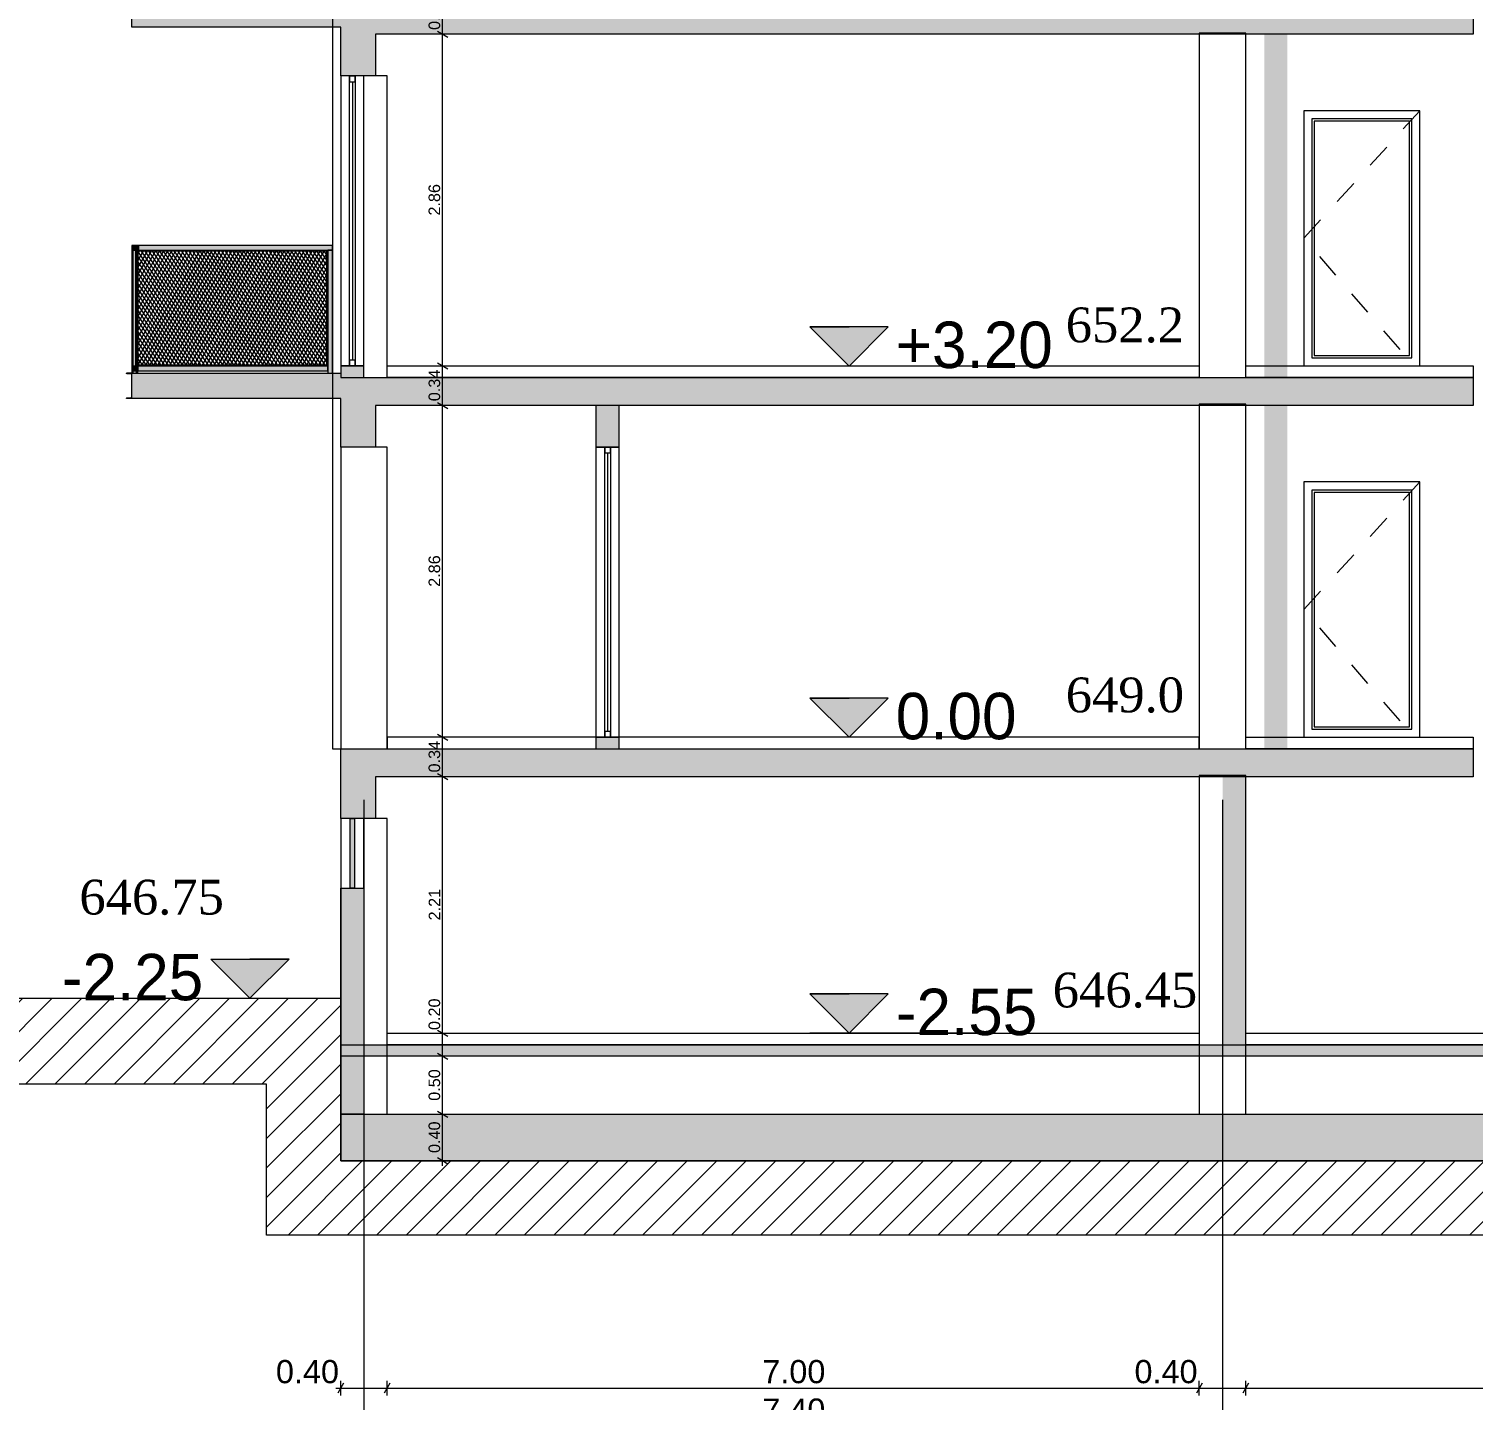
# Model space of a CAD drawing. Header units: millimetres. Extents: x 475206255 to 476720147, y 4620882299 to 4621447368.
# Drawn here: x 475502692 to 475515140, y 4621079088 to 4621090907 of the extents above; entities that cross this region are included whole.
import ezdxf

# ---------------------------------------------------------------- set-up
doc = ezdxf.new("R2010")
doc.units = ezdxf.units.MM
doc.header["$MEASUREMENT"] = 0
doc.linetypes.add('Dashed', pattern=[423.333333, 211.666667, -211.666667])
for name, color, linetype, lineweight in [('0_0 Architecture_Pen_No__7', 7, 'Continuous', 0), ('0_0 Architecture_Pen_No__8', 8, 'Continuous', 0), ('0_Pen_No__1_Pen_No__250', 7, 'Continuous', 0), ('0_Pen_No__250_Pen_No__142', 142, 'Continuous', 0), ('2D Drafting - General_Pen_No__250_Pen_No__7', 7, 'Continuous', 0), ('2D Drafting - General_Pen_No__250_Pen_No__7_Pen_No__154', 154, 'Continuous', 0), ('2D Drafting - General_Pen_No__250_Pen_No__7_Pen_No__250', 7, 'Continuous', 0), ('2D Drafting - General_Pen_No__250_Pen_No__7_Pen_No__7', 7, 'Continuous', 0), ('2D Drafting - General_Pen_No__7_Pen_No__253', 252, 'Continuous', 0), ('Dimensioning - General_Pen_No__142', 142, 'Continuous', 0), ('gegmebi_Pen_No__7_Pen_No__250', 7, 'Continuous', 0), ('gegmebi_Pen_No__7_Pen_No__7', 7, 'Continuous', 0), ('kar-panjara_Pen_No__7_Pen_No__250', 7, 'Continuous', 0), ('New_2D Drafting - General_Pen_No__30_Pen_No__9_Pen_No__9_Pen_No__25', 255, 'Continuous', 0), ('New_2D Drafting - General_Pen_No__30_Pen_No__9_Pen_No__9_Pen_No__255', 255, 'Continuous', 0), ('New_2D Drafting - General_Pen_No__30_Pen_No__9_Pen_No__9_Pen_No__4', 7, 'Continuous', 0), ('New_2D Drafting - General_Pen_No__30_Pen_No__9_Pen_No__9_Pen_No__7', 7, 'Continuous', 0), ('New_2D Drafting - General_Pen_No__4', 7, 'Continuous', 0), ('New_2D Drafting - General_Pen_No__7', 7, 'Continuous', 0), ('New_2D Drafting - General_Pen_No__7_Pen_No__250', 7, 'Continuous', 0), ('New_2D Drafting - General_Pen_No__7_Pen_No__7', 7, 'Continuous', 0), ('New_New_piketebi_Pen_No__7_Pen_No__1', 1, 'Continuous', 0), ('New_reg_nak_Pen_No__7', 7, 'Continuous', 0), ('New_Structural - Bearing_Pen_No__250', 7, 'Continuous', 0), ('Structural - Bearing_Pen_No__250', 7, 'Continuous', 0), ('Structural - Bearing_Pen_No__7', 7, 'Continuous', 0), ('zoma_Pen_No__142', 142, 'Continuous', 0), ('zoma_Pen_No__1_Pen_No__142', 142, 'Continuous', 0), ('zoma_Pen_No__5_Pen_No__5_Pen_No__142', 142, 'Continuous', 0)]:
    doc.layers.add(name, color=color, linetype=linetype, lineweight=lineweight)
doc.layers.add('Dimensioning - General', color=7, linetype='Continuous')
doc.layers.add('zoma', color=7, linetype='Continuous')
doc.styles.add('GENERATED_STYLE_2', font='arial.ttf')
doc.styles.add('GENERATED_STYLE_4', font='ACADMTAV.TTF')
doc.styles.add('GENERATED_STYLE_9', font='times.ttf')
doc.dimstyles.new('GENERATED_STYLE__1', dxfattribs={"dimtxt": 100, "dimasz": 68.640772, "dimexe": 0.18, "dimexo": 0.0625, "dimgap": 0, "dimtad": 1, "dimlfac": 0.001, "dimzin": 0, "dimdsep": 46, "dimtxsty": 'GENERATED_STYLE_2', "dimblk": 'ARROWHEAD_2', "dimblk1": 'ARROWHEAD_2', "dimblk2": 'ARROWHEAD_2', "dimcen": 0.09, "dimse1": 1, "dimse2": 1, "dimclrd": 142, "dimclre": 142, "dimclrt": 142, "dimadec": 0, "dimazin": 0, "dimtfac": 1, "dimtdec": 4, "dimtmove": 0, "dimatfit": 3, "dimfxl": 1, "dimtolj": 1, "dimtzin": 0, "dimarcsym": 0})
doc.dimstyles.new('GENERATED_STYLE__3', dxfattribs={"dimtxt": 200, "dimasz": 64.421331, "dimexe": 0.18, "dimexo": 3, "dimgap": 0, "dimtad": 1, "dimtih": 1, "dimtoh": 1, "dimlfac": 0.001, "dimzin": 0, "dimdsep": 46, "dimtxsty": 'GENERATED_STYLE_2', "dimblk": 'ARROWHEAD_2', "dimblk1": 'ARROWHEAD_2', "dimblk2": 'ARROWHEAD_2', "dimcen": 0.09, "dimclrd": 142, "dimclre": 142, "dimclrt": 142, "dimadec": 0, "dimazin": 0, "dimtfac": 1, "dimtdec": 4, "dimtmove": 0, "dimatfit": 3, "dimfxl": 1, "dimtolj": 1, "dimtzin": 0, "dimarcsym": 0})

# ---------------------------------------------------------------- blocks, each defined once
blk = doc.blocks.new('*D36', base_point=(475826096, 4621095193))
at = {"layer": 'zoma_Pen_No__142', "color": 142, "linetype": 'Continuous', "lineweight": 0, "transparency": 16777216}
for p, q in [((475505404, 4621078523), (475505355, 4621078438)), ((475505380, 4621078417), (475505380, 4621078544)), ((475520555, 4621078438), (475520604, 4621078523)), ((475520580, 4621078417), (475520580, 4621078544)), ((475505338, 4621078481), (475505380, 4621078481)), ((475505380, 4621078481), (475520580, 4621078481)), ((475520580, 4621078481), (475520621, 4621078481))]:
    blk.add_line(p, q, dxfattribs=at)
at = {"layer": 'zoma_Pen_No__142', "color": 142, "lineweight": 0, "transparency": 16777216, "insert": (475512637, 4621078521), "char_height": 200, "attachment_point": 7, "style": 'GENERATED_STYLE_2'}
blk.add_mtext('\\A1;{\\pql;\\fArial|b0|i0|c204|p0;\\W1.000000;15.20}', dxfattribs=at)
blk = doc.blocks.new('ARROWHEAD_2')
at = {"color": 0, "linetype": 'Continuous', "lineweight": 0}
for p, q in [((0, 0), (-1, 0)), ((-0.38, -0.66), (0.38, 0.66))]:
    blk.add_line(p, q, dxfattribs=at)
blk = doc.blocks.new('*D37', base_point=(475826096, 4621095193))
at = {"layer": 'zoma_Pen_No__142', "color": 142, "linetype": 'Continuous', "lineweight": 0, "transparency": 16777216}
for p, q in [((475505404, 4621079233), (475505355, 4621079148)), ((475505380, 4621079127), (475505380, 4621079254)), ((475505804, 4621079233), (475505755, 4621079148)), ((475505780, 4621079127), (475505780, 4621079254)), ((475505338, 4621079191), (475505380, 4621079191)), ((475505380, 4621079191), (475505780, 4621079191))]:
    blk.add_line(p, q, dxfattribs=at)
at = {"layer": 'zoma_Pen_No__142', "color": 142, "lineweight": 0, "transparency": 16777216, "insert": (475504821, 4621079231), "char_height": 200, "attachment_point": 7, "style": 'GENERATED_STYLE_2'}
blk.add_mtext('\\A1;{\\pql;\\fArial|b0|i0|c204|p0;\\W1.000000;0.40}', dxfattribs=at)
blk = doc.blocks.new('*D38', base_point=(475826096, 4621095193))
at = {"layer": 'zoma_Pen_No__142', "color": 142, "linetype": 'Continuous', "lineweight": 0, "transparency": 16777216}
for p, q in [((475505804, 4621079233), (475505755, 4621079148)), ((475505780, 4621079127), (475505780, 4621079254)), ((475512804, 4621079233), (475512755, 4621079148)), ((475512780, 4621079127), (475512780, 4621079254)), ((475505780, 4621079191), (475512780, 4621079191))]:
    blk.add_line(p, q, dxfattribs=at)
at = {"layer": 'zoma_Pen_No__142', "color": 142, "lineweight": 0, "transparency": 16777216, "char_height": 200, "attachment_point": 7, "style": 'GENERATED_STYLE_2'}
for s, insert in [('\\A1;{\\pql;\\fArial|b0|i0|c204|p0;\\W1.000000;7.00}', (475509013, 4621079231)), ('\\A1;{\\pql;\\fArial|b0|i0|c204|p0;\\W1.000000;0.40}', (475512221, 4621079231))]:
    blk.add_mtext(s, dxfattribs=dict(at, insert=insert))
blk = doc.blocks.new('*D39', base_point=(475826096, 4621095193))
at = {"layer": 'zoma_Pen_No__142', "color": 142, "linetype": 'Continuous', "lineweight": 0, "transparency": 16777216}
for p, q in [((475512804, 4621079233), (475512755, 4621079148)), ((475512780, 4621079127), (475512780, 4621079254)), ((475513204, 4621079233), (475513155, 4621079148)), ((475513180, 4621079127), (475513180, 4621079254)), ((475512780, 4621079191), (475513180, 4621079191))]:
    blk.add_line(p, q, dxfattribs=at)
blk = doc.blocks.new('*D40', base_point=(475826096, 4621095193))
at = {"layer": 'zoma_Pen_No__142', "color": 142, "linetype": 'Continuous', "lineweight": 0, "transparency": 16777216}
for p, q in [((475513204, 4621079233), (475513155, 4621079148)), ((475513180, 4621079127), (475513180, 4621079254)), ((475520204, 4621079233), (475520155, 4621079148)), ((475520180, 4621079127), (475520180, 4621079254)), ((475513180, 4621079191), (475520180, 4621079191))]:
    blk.add_line(p, q, dxfattribs=at)
at = {"layer": 'zoma_Pen_No__142', "color": 142, "lineweight": 0, "transparency": 16777216, "char_height": 200, "attachment_point": 7, "style": 'GENERATED_STYLE_2'}
for s, insert in [('\\A1;{\\pql;\\fArial|b0|i0|c204|p0;\\W1.000000;7.00}', (475516413, 4621079231)), ('\\A1;{\\pql;\\fArial|b0|i0|c204|p0;\\W1.000000;0.40}', (475519621, 4621079231))]:
    blk.add_mtext(s, dxfattribs=dict(at, insert=insert))
blk = doc.blocks.new('*D42', base_point=(475826096, 4621095193))
at = {"layer": 'zoma_Pen_No__142', "color": 142, "linetype": 'Continuous', "lineweight": 0, "transparency": 16777216}
for p, q in [((475505538, 4621078859), (475505579, 4621078859)), ((475505604, 4621078902), (475505555, 4621078817)), ((475505579, 4621078796), (475505579, 4621078923)), ((475505579, 4621078859), (475512980, 4621078859)), ((475513004, 4621078902), (475512955, 4621078817)), ((475512980, 4621078796), (475512980, 4621078923))]:
    blk.add_line(p, q, dxfattribs=at)
at = {"layer": 'zoma_Pen_No__142', "color": 142, "lineweight": 0, "transparency": 16777216, "insert": (475509013, 4621078899), "char_height": 200, "attachment_point": 7, "style": 'GENERATED_STYLE_2'}
blk.add_mtext('\\A1;{\\pql;\\fArial|b0|i0|c204|p0;\\W1.000000;7.40}', dxfattribs=at)
blk = doc.blocks.new('*D43', base_point=(475826096, 4621095193))
at = {"layer": 'zoma_Pen_No__142', "color": 142, "linetype": 'Continuous', "lineweight": 0, "transparency": 16777216}
for p, q in [((475513004, 4621078902), (475512955, 4621078817)), ((475512980, 4621078796), (475512980, 4621078923)), ((475512980, 4621078859), (475520380, 4621078859)), ((475520355, 4621078817), (475520404, 4621078902)), ((475520380, 4621078796), (475520380, 4621078923)), ((475520380, 4621078859), (475520421, 4621078859))]:
    blk.add_line(p, q, dxfattribs=at)
at = {"layer": 'zoma_Pen_No__142', "color": 142, "lineweight": 0, "transparency": 16777216, "insert": (475516413, 4621078899), "char_height": 200, "attachment_point": 7, "style": 'GENERATED_STYLE_2'}
blk.add_mtext('\\A1;{\\pql;\\fArial|b0|i0|c204|p0;\\W1.000000;7.40}', dxfattribs=at)
blk = doc.blocks.new('*D339', base_point=(475826096, 4621095193))
at = {"layer": 'Dimensioning - General_Pen_No__142', "color": 142, "linetype": 'Continuous', "lineweight": 0, "transparency": 16777216}
for p, q in [((475506213, 4621081578), (475506303, 4621081526)), ((475506258, 4621081152), (475506258, 4621081552)), ((475506213, 4621081178), (475506303, 4621081126)), ((475506258, 4621081107), (475506258, 4621081152))]:
    blk.add_line(p, q, dxfattribs=at)
at = {"layer": 'Dimensioning - General_Pen_No__142', "color": 142, "lineweight": 0, "transparency": 16777216, "insert": (475506238, 4621081218), "char_height": 100, "attachment_point": 7, "rotation": 90, "style": 'GENERATED_STYLE_2'}
blk.add_mtext('\\A1;{\\pql;\\fArial|b0|i0|c204|p0;\\W1.000000;0.40}', dxfattribs=at)
blk = doc.blocks.new('*D340', base_point=(475826096, 4621095193))
at = {"layer": 'Dimensioning - General_Pen_No__142', "color": 142, "linetype": 'Continuous', "lineweight": 0, "transparency": 16777216}
for p, q in [((475506213, 4621082078), (475506303, 4621082026)), ((475506258, 4621081552), (475506258, 4621082052)), ((475506213, 4621081578), (475506303, 4621081526))]:
    blk.add_line(p, q, dxfattribs=at)
at = {"layer": 'Dimensioning - General_Pen_No__142', "color": 142, "lineweight": 0, "transparency": 16777216, "insert": (475506238, 4621081668), "char_height": 100, "attachment_point": 7, "rotation": 90, "style": 'GENERATED_STYLE_2'}
blk.add_mtext('\\A1;{\\pql;\\fArial|b0|i0|c204|p0;\\W1.000000;0.50}', dxfattribs=at)
blk = doc.blocks.new('*D341', base_point=(475826096, 4621095193))
at = {"layer": 'Dimensioning - General_Pen_No__142', "color": 142, "linetype": 'Continuous', "lineweight": 0, "transparency": 16777216}
for p, q in [((475506213, 4621082278), (475506303, 4621082226)), ((475506258, 4621082052), (475506258, 4621082252)), ((475506213, 4621082078), (475506303, 4621082026))]:
    blk.add_line(p, q, dxfattribs=at)
blk = doc.blocks.new('*D342', base_point=(475826096, 4621095193))
at = {"layer": 'Dimensioning - General_Pen_No__142', "color": 142, "linetype": 'Continuous', "lineweight": 0, "transparency": 16777216}
for p, q in [((475506213, 4621084488), (475506303, 4621084436)), ((475506258, 4621082252), (475506258, 4621084462)), ((475506213, 4621082278), (475506303, 4621082226))]:
    blk.add_line(p, q, dxfattribs=at)
at = {"layer": 'Dimensioning - General_Pen_No__142', "color": 142, "lineweight": 0, "transparency": 16777216, "char_height": 100, "attachment_point": 7, "rotation": 90, "style": 'GENERATED_STYLE_2'}
for s, insert in [('\\A1;{\\pql;\\fArial|b0|i0|c204|p0;\\W1.000000;2.21}', (475506238, 4621083223)), ('\\A1;{\\pql;\\fArial|b0|i0|c204|p0;\\W1.000000;0.20}', (475506238, 4621082278))]:
    blk.add_mtext(s, dxfattribs=dict(at, insert=insert))
blk = doc.blocks.new('*D343', base_point=(475826096, 4621095193))
at = {"layer": 'Dimensioning - General_Pen_No__142', "color": 142, "linetype": 'Continuous', "lineweight": 0, "transparency": 16777216}
for p, q in [((475506213, 4621084828), (475506303, 4621084776)), ((475506258, 4621084462), (475506258, 4621084802)), ((475506213, 4621084488), (475506303, 4621084436))]:
    blk.add_line(p, q, dxfattribs=at)
at = {"layer": 'Dimensioning - General_Pen_No__142', "color": 142, "lineweight": 0, "transparency": 16777216, "insert": (475506238, 4621084498), "char_height": 100, "attachment_point": 7, "rotation": 90, "style": 'GENERATED_STYLE_2'}
blk.add_mtext('\\A1;{\\pql;\\fArial|b0|i0|c204|p0;\\W1.000000;0.34}', dxfattribs=at)
blk = doc.blocks.new('*D344', base_point=(475826096, 4621095193))
at = {"layer": 'Dimensioning - General_Pen_No__142', "color": 142, "linetype": 'Continuous', "lineweight": 0, "transparency": 16777216}
for p, q in [((475506213, 4621087688), (475506303, 4621087636)), ((475506258, 4621084802), (475506258, 4621087662)), ((475506213, 4621084828), (475506303, 4621084776))]:
    blk.add_line(p, q, dxfattribs=at)
at = {"layer": 'Dimensioning - General_Pen_No__142', "color": 142, "lineweight": 0, "transparency": 16777216, "insert": (475506238, 4621086098), "char_height": 100, "attachment_point": 7, "rotation": 90, "style": 'GENERATED_STYLE_2'}
blk.add_mtext('\\A1;{\\pql;\\fArial|b0|i0|c204|p0;\\W1.000000;2.86}', dxfattribs=at)
blk = doc.blocks.new('*D345', base_point=(475826096, 4621095193))
at = {"layer": 'Dimensioning - General_Pen_No__142', "color": 142, "linetype": 'Continuous', "lineweight": 0, "transparency": 16777216}
for p, q in [((475506213, 4621088028), (475506303, 4621087976)), ((475506258, 4621087662), (475506258, 4621088002)), ((475506213, 4621087688), (475506303, 4621087636))]:
    blk.add_line(p, q, dxfattribs=at)
at = {"layer": 'Dimensioning - General_Pen_No__142', "color": 142, "lineweight": 0, "transparency": 16777216, "insert": (475506238, 4621087698), "char_height": 100, "attachment_point": 7, "rotation": 90, "style": 'GENERATED_STYLE_2'}
blk.add_mtext('\\A1;{\\pql;\\fArial|b0|i0|c204|p0;\\W1.000000;0.34}', dxfattribs=at)
blk = doc.blocks.new('*D346', base_point=(475826096, 4621095193))
at = {"layer": 'Dimensioning - General_Pen_No__142', "color": 142, "linetype": 'Continuous', "lineweight": 0, "transparency": 16777216}
for p, q in [((475506213, 4621090888), (475506303, 4621090836)), ((475506258, 4621088002), (475506258, 4621090862)), ((475506213, 4621088028), (475506303, 4621087976))]:
    blk.add_line(p, q, dxfattribs=at)
at = {"layer": 'Dimensioning - General_Pen_No__142', "color": 142, "lineweight": 0, "transparency": 16777216, "insert": (475506238, 4621089298), "char_height": 100, "attachment_point": 7, "rotation": 90, "style": 'GENERATED_STYLE_2'}
blk.add_mtext('\\A1;{\\pql;\\fArial|b0|i0|c204|p0;\\W1.000000;2.86}', dxfattribs=at)
blk = doc.blocks.new('*D347', base_point=(475826096, 4621095193))
at = {"layer": 'Dimensioning - General_Pen_No__142', "color": 142, "linetype": 'Continuous', "lineweight": 0, "transparency": 16777216}
for p, q in [((475506213, 4621091228), (475506303, 4621091176)), ((475506258, 4621090862), (475506258, 4621091202)), ((475506213, 4621090888), (475506303, 4621090836))]:
    blk.add_line(p, q, dxfattribs=at)
at = {"layer": 'Dimensioning - General_Pen_No__142', "color": 142, "lineweight": 0, "transparency": 16777216, "insert": (475506238, 4621090898), "char_height": 100, "attachment_point": 7, "rotation": 90, "style": 'GENERATED_STYLE_2'}
blk.add_mtext('\\A1;{\\pql;\\fArial|b0|i0|c204|p0;\\W1.000000;0.34}', dxfattribs=at)
blk = doc.blocks.new('*D1596', base_point=(475826096, 4621095193))
at = {"layer": 'zoma_Pen_No__142', "color": 142, "linetype": 'Continuous', "lineweight": 0, "transparency": 16777216}
for p, q in [((475498736, 4621038370), (475498687, 4621038285)), ((475498712, 4621038264), (475498712, 4621038391)), ((475498712, 4621038328), (475504812, 4621038328)), ((475504836, 4621038370), (475504787, 4621038285)), ((475504812, 4621038264), (475504812, 4621038391))]:
    blk.add_line(p, q, dxfattribs=at)
at = {"layer": 'zoma_Pen_No__142', "color": 142, "lineweight": 0, "transparency": 16777216, "char_height": 200, "attachment_point": 7, "style": 'GENERATED_STYLE_2'}
for s, insert in [('\\A1;{\\pql;\\fArial|b0|i0|c204|p0;\\W1.000000;0.40}', (475498736, 4621038368)), ('\\A1;{\\pql;\\fArial|b0|i0|c204|p0;\\W1.000000;6.10}', (475501495, 4621038368)), ('\\A1;{\\pql;\\fArial|b0|i0|c204|p0;\\W1.000000;0.40}', (475504253, 4621038368))]:
    blk.add_mtext(s, dxfattribs=dict(at, insert=insert))
blk = doc.blocks.new('*D1597', base_point=(475826096, 4621095193))
at = {"layer": 'zoma_Pen_No__142', "color": 142, "linetype": 'Continuous', "lineweight": 0, "transparency": 16777216}
for p, q in [((475504836, 4621038370), (475504787, 4621038285)), ((475504812, 4621038264), (475504812, 4621038391)), ((475504812, 4621038328), (475505212, 4621038328)), ((475505236, 4621038370), (475505187, 4621038285)), ((475505212, 4621038264), (475505212, 4621038391))]:
    blk.add_line(p, q, dxfattribs=at)
blk = doc.blocks.new('*D1598', base_point=(475826096, 4621095193))
at = {"layer": 'zoma_Pen_No__142', "color": 142, "linetype": 'Continuous', "lineweight": 0, "transparency": 16777216}
for p, q in [((475505236, 4621038370), (475505187, 4621038285)), ((475505212, 4621038264), (475505212, 4621038391)), ((475505212, 4621038328), (475511712, 4621038328)), ((475511736, 4621038370), (475511687, 4621038285)), ((475511712, 4621038264), (475511712, 4621038391))]:
    blk.add_line(p, q, dxfattribs=at)
at = {"layer": 'zoma_Pen_No__142', "color": 142, "lineweight": 0, "transparency": 16777216, "char_height": 200, "attachment_point": 7, "style": 'GENERATED_STYLE_2'}
for s, insert in [('\\A1;{\\pql;\\fArial|b0|i0|c204|p0;\\W1.000000;6.50}', (475508195, 4621038368)), ('\\A1;{\\pql;\\fArial|b0|i0|c204|p0;\\W1.000000;0.40}', (475511153, 4621038368))]:
    blk.add_mtext(s, dxfattribs=dict(at, insert=insert))
blk = doc.blocks.new('*D1599', base_point=(475826096, 4621095193))
at = {"layer": 'zoma_Pen_No__142', "color": 142, "linetype": 'Continuous', "lineweight": 0, "transparency": 16777216}
for p, q in [((475511736, 4621038370), (475511687, 4621038285)), ((475511712, 4621038264), (475511712, 4621038391)), ((475511712, 4621038328), (475512112, 4621038328)), ((475512136, 4621038370), (475512087, 4621038285)), ((475512112, 4621038264), (475512112, 4621038391))]:
    blk.add_line(p, q, dxfattribs=at)
blk = doc.blocks.new('*D1600', base_point=(475826096, 4621095193))
at = {"layer": 'zoma_Pen_No__142', "color": 142, "linetype": 'Continuous', "lineweight": 0, "transparency": 16777216}
for p, q in [((475512136, 4621038370), (475512087, 4621038285)), ((475512112, 4621038264), (475512112, 4621038391)), ((475512112, 4621038328), (475518612, 4621038328)), ((475518636, 4621038370), (475518587, 4621038285)), ((475518612, 4621038264), (475518612, 4621038391))]:
    blk.add_line(p, q, dxfattribs=at)
at = {"layer": 'zoma_Pen_No__142', "color": 142, "lineweight": 0, "transparency": 16777216, "char_height": 200, "attachment_point": 7, "style": 'GENERATED_STYLE_2'}
for s, insert in [('\\A1;{\\pql;\\fArial|b0|i0|c204|p0;\\W1.000000;6.50}', (475515095, 4621038368)), ('\\A1;{\\pql;\\fArial|b0|i0|c204|p0;\\W1.000000;0.40}', (475518053, 4621038368))]:
    blk.add_mtext(s, dxfattribs=dict(at, insert=insert))

msp = doc.modelspace()

# ---------------------------------------------------------------- hatches: boundary and pattern name
at = {"layer": '0_0 Architecture_Pen_No__8', "linetype": 'Continuous', "lineweight": 0, "true_color": 0x404040}
msp.add_hatch(color=250, dxfattribs=at).paths.add_polyline_path([(475505379.722, 4621081551.617), (475517539.643, 4621081551.617), (475517980.8, 4621081551.617), (475520579.679, 4621081551.617), (475520579.679, 4621081151.617), (475517939.8, 4621081151.617), (475505379.75, 4621081151.617)])
at = {"layer": '0_Pen_No__250_Pen_No__142', "linetype": 'Continuous', "lineweight": 0}
for points in [[(475509761.088, 4621088001.044), (475510098.617, 4621088338.737), (475509423.395, 4621088338.572)], [(475509761.088, 4621084801.471), (475510098.617, 4621085139.165), (475509423.395, 4621085139)], [(475504596.838, 4621082551.792), (475504259.309, 4621082889.485), (475504934.531, 4621082889.321)], [(475509761.711, 4621082251.542), (475510099.239, 4621082589.236), (475509424.017, 4621082589.071)]]:
    msp.add_hatch(color=142, dxfattribs=at).paths.add_polyline_path(points)
at = {"layer": '2D Drafting - General_Pen_No__250_Pen_No__7', "linetype": 'Continuous', "lineweight": 0}
for points in [[(475503579.965, 4621090920.877), (475503579.965, 4621091140.947), (475505379.971, 4621091140.948), (475505379.971, 4621091101.757), (475515139.647, 4621091101.757), (475515139.647, 4621090861.663), (475505679.46, 4621090861.663), (475505679.46, 4621090501.757), (475505379.71, 4621090501.757), (475505379.77, 4621090920.877), (475505379.296, 4621090920.877), (475505341.504, 4621090920.877)], [(475503579.965, 4621087940.947), (475505379.809, 4621087940.948), (475505379.809, 4621087901.757), (475515139.647, 4621087901.757), (475515139.647, 4621087661.663), (475505679.46, 4621087661.663), (475505679.46, 4621087301.757), (475505379.71, 4621087301.757), (475505379.77, 4621087720.877), (475505379.296, 4621087720.877), (475505341.504, 4621087720.877), (475503579.965, 4621087720.877)], [(475505379.71, 4621084101.757), (475505379.77, 4621084520.877), (475505379.809, 4621084520.877), (475505379.809, 4621084701.757), (475515139.647, 4621084701.757), (475515139.647, 4621084461.663), (475505679.46, 4621084461.663), (475505679.46, 4621084101.757)], [(475505379.456, 4621082151.617), (475520379.679, 4621082151.617), (475520379.679, 4621082051.617), (475505379.456, 4621082051.617)]]:
    msp.add_hatch(color=7, dxfattribs=at).paths.add_polyline_path(points)
at = {"layer": '2D Drafting - General_Pen_No__250_Pen_No__7_Pen_No__154', "linetype": 'Continuous', "lineweight": 0}
msp.add_hatch(color=154, dxfattribs=at).paths.add_polyline_path([(475505579.88, 4621081551.617), (475505379.722, 4621081551.617), (475505379.722, 4621083501.749), (475505579.88, 4621083501.749)])
at = {"layer": '2D Drafting - General_Pen_No__250_Pen_No__7_Pen_No__7', "linetype": 'Continuous', "lineweight": 0}
for points in [[(475513339.89, 4621090871.663), (475513339.89, 4621087900.819), (475513539.89, 4621087900.819), (475513539.89, 4621090871.663)], [(475505379.722, 4621088001.757), (475505379.722, 4621087901.757), (475505579.971, 4621087901.757), (475505579.971, 4621088001.757)], [(475507579.466, 4621087661.663), (475507579.466, 4621087301.756), (475507779.715, 4621087301.756), (475507779.715, 4621087661.663)], [(475513339.89, 4621087671.663), (475513339.89, 4621084700.819), (475513539.89, 4621084700.819), (475513539.89, 4621087671.663)], [(475507579.466, 4621084801.757), (475507579.466, 4621084701.757), (475507779.715, 4621084701.757), (475507779.715, 4621084801.757)], [(475512979.722, 4621084471.75), (475512979.722, 4621082151.617), (475513179.722, 4621082151.617), (475513179.722, 4621084471.75)]]:
    msp.add_hatch(color=7, dxfattribs=at).paths.add_polyline_path(points)
at = {"layer": 'New_2D Drafting - General_Pen_No__30_Pen_No__9_Pen_No__9_Pen_No__25', "linetype": 'Continuous', "lineweight": 0}
msp.add_hatch(color=255, dxfattribs=at).paths.add_polyline_path([(475505499.722, 4621084101.749), (475505499.722, 4621083501.749), (475505459.722, 4621083501.749), (475505459.722, 4621084101.749)])
at = {"layer": 'New_2D Drafting - General_Pen_No__30_Pen_No__9_Pen_No__9_Pen_No__255', "linetype": 'Continuous', "lineweight": 0}
for points in [[(475503580.1, 4621089040.948), (475503580.1, 4621089000.948), (475505309.647, 4621089000.948), (475505309.647, 4621089040.948)], [(475503580.1, 4621087940.947), (475503620.107, 4621087940.947), (475503620.107, 4621089000.948), (475503580.1, 4621089000.948)], [(475503589.965, 4621089000.948), (475503629.965, 4621089000.948), (475503629.965, 4621088000.947), (475503589.965, 4621088000.947)], [(475503630.107, 4621088010.947), (475503620.107, 4621088000.947), (475503620.107, 4621089000.948), (475503630.107, 4621088990.948)], [(475503630.107, 4621088990.948), (475503620.107, 4621089000.948), (475505269.64, 4621089000.948), (475505259.64, 4621088990.948)], [(475505269.64, 4621088000.947), (475505259.64, 4621088010.947), (475505259.64, 4621088990.948), (475505269.64, 4621089000.948)], [(475505269.64, 4621087940.947), (475505309.647, 4621087940.947), (475505309.647, 4621089000.948), (475505269.64, 4621089000.948)], [(475503580.1, 4621088000.947), (475503580.1, 4621087960.947), (475505269.64, 4621087960.947), (475505269.64, 4621088000.947)], [(475503620.107, 4621088000.947), (475503630.107, 4621088010.947), (475505259.64, 4621088010.947), (475505269.64, 4621088000.947)]]:
    msp.add_hatch(color=255, dxfattribs=at).paths.add_polyline_path(points)
at = {"layer": 'New_2D Drafting - General_Pen_No__30_Pen_No__9_Pen_No__9_Pen_No__4', "linetype": 'Continuous', "lineweight": 0}
for points in [[(475503579.965, 4621089000.948), (475503639.965, 4621089000.948), (475503639.965, 4621089040.948), (475503611.965, 4621089040.948), (475503609.965, 4621089040.948), (475503579.965, 4621089040.948)], [(475503589.965, 4621087960.947), (475503629.965, 4621087960.947), (475503629.965, 4621088000.947), (475503611.965, 4621088000.947), (475503609.965, 4621088000.947), (475503589.965, 4621088000.947)]]:
    msp.add_hatch(color=7, dxfattribs=at).paths.add_polyline_path(points)
at = {"layer": 'New_2D Drafting - General_Pen_No__7', "linetype": 'Continuous', "lineweight": 0}
h = msp.add_hatch(dxfattribs=at)
h.set_pattern_fill('BATT_INSULATION', style=0, pattern_type=2)
h.set_pattern_definition([(60, (475826095.757, 4621095193.19), (-25.980762, 15), []), (124.306619, (475826095.757, 4621095193.19), (23.8156986, 11.25), [])])
h.paths.add_polyline_path([(475505259.64, 4621088990.948), (475503630.107, 4621088990.948), (475503630.107, 4621088010.947), (475505259.64, 4621088010.947)])
at = {"layer": 'New_2D Drafting - General_Pen_No__7_Pen_No__7', "linetype": 'Continuous', "lineweight": 0}
h = msp.add_hatch(dxfattribs=at)
h.set_pattern_fill('MASONRY_BLOCK', style=0, pattern_type=2)
h.set_pattern_definition([(45, (475826095.76, 4621095193.19), (-127.27922, 127.27922), [])])
h.paths.add_polyline_path([(475501138.778, 4621081811.85), (475501138.778, 4621082551.894), (475505379.652, 4621082551.769), (475505379.75, 4621081151.617), (475517939.8, 4621081151.617), (475518967.264, 4621081151.617), (475520579.679, 4621081151.617), (475520579.679, 4621084421.75), (475520579.679, 4621084700.839), (475524529.741, 4621084700.839), (475524529.741, 4621083961.033), (475521290.696, 4621083961.033), (475521290.696, 4621080572.7), (475521290.696, 4621080511.178), (475518727.264, 4621080511.178), (475504739.264, 4621080511.178), (475504739.264, 4621081811.85)])

# ---------------------------------------------------------------- linework, layer by layer
at = {"layer": '0_0 Architecture_Pen_No__7', "color": 7, "linetype": 'Continuous', "lineweight": 0, "flags": 128}
msp.add_lwpolyline([(475505379.722, 4621081551.617), (475517539.643, 4621081551.617), (475517980.8, 4621081551.617), (475520579.679, 4621081551.617), (475520579.679, 4621081151.617), (475517939.8, 4621081151.617), (475505379.75, 4621081151.617)], close=True, dxfattribs=at)
at = {"layer": '0_Pen_No__1_Pen_No__250', "color": 7, "linetype": 'Continuous', "lineweight": 0, "flags": 128}
for points in [[(475509761.088, 4621088001.044), (475509423.395, 4621088338.572), (475509761.006, 4621088338.655)], [(475509761.088, 4621088001.044), (475510098.617, 4621088338.737), (475509761.006, 4621088338.655)], [(475511023.477, 4621088001.352), (475509423.477, 4621088000.961)], [(475509761.088, 4621084801.471), (475509423.395, 4621085139), (475509761.006, 4621085139.082)], [(475509761.088, 4621084801.471), (475510098.617, 4621085139.165), (475509761.006, 4621085139.082)], [(475511023.477, 4621084801.471), (475509423.477, 4621084801.081)], [(475504596.838, 4621082551.792), (475504259.309, 4621082889.485), (475504596.92, 4621082889.403)], [(475504596.838, 4621082551.792), (475504934.531, 4621082889.321), (475504596.92, 4621082889.403)], [(475509761.711, 4621082251.542), (475509424.017, 4621082589.071), (475509761.628, 4621082589.153)], [(475509761.711, 4621082251.542), (475510099.239, 4621082589.236), (475509761.628, 4621082589.153)], [(475503334.449, 4621082552.1), (475504934.449, 4621082551.71)], [(475511024.1, 4621082251.85), (475509424.1, 4621082251.46)]]:
    msp.add_lwpolyline(points, dxfattribs=at)
at = {"layer": '0_Pen_No__250_Pen_No__142', "color": 142, "linetype": 'Continuous', "lineweight": 0, "flags": 128}
for points in [[(475509761.088, 4621088001.044), (475510098.617, 4621088338.737), (475509423.395, 4621088338.572)], [(475509761.088, 4621084801.471), (475510098.617, 4621085139.165), (475509423.395, 4621085139)], [(475504596.838, 4621082551.792), (475504259.309, 4621082889.485), (475504934.531, 4621082889.321)], [(475509761.711, 4621082251.542), (475510099.239, 4621082589.236), (475509424.017, 4621082589.071)]]:
    msp.add_lwpolyline(points, close=True, dxfattribs=at)
at = {"layer": '2D Drafting - General_Pen_No__250_Pen_No__7', "color": 7, "linetype": 'Continuous', "lineweight": 0, "flags": 128}
for points in [[(475503579.965, 4621090920.877), (475503579.965, 4621091140.947), (475505379.971, 4621091140.948), (475505379.971, 4621091101.757), (475515139.647, 4621091101.757), (475515139.647, 4621090861.663), (475505679.46, 4621090861.663), (475505679.46, 4621090501.757), (475505379.71, 4621090501.757), (475505379.77, 4621090920.877), (475505379.296, 4621090920.877), (475505341.504, 4621090920.877)], [(475503579.965, 4621087940.947), (475505379.809, 4621087940.948), (475505379.809, 4621087901.757), (475515139.647, 4621087901.757), (475515139.647, 4621087661.663), (475505679.46, 4621087661.663), (475505679.46, 4621087301.757), (475505379.71, 4621087301.757), (475505379.77, 4621087720.877), (475505379.296, 4621087720.877), (475505341.504, 4621087720.877), (475503579.965, 4621087720.877)], [(475505379.71, 4621084101.757), (475505379.77, 4621084520.877), (475505379.809, 4621084520.877), (475505379.809, 4621084701.757), (475515139.647, 4621084701.757), (475515139.647, 4621084461.663), (475505679.46, 4621084461.663), (475505679.46, 4621084101.757)], [(475505379.456, 4621082151.617), (475520379.679, 4621082151.617), (475520379.679, 4621082051.617), (475505379.456, 4621082051.617)]]:
    msp.add_lwpolyline(points, close=True, dxfattribs=at)
at = {"layer": '2D Drafting - General_Pen_No__250_Pen_No__7_Pen_No__250', "color": 7, "linetype": 'Continuous', "lineweight": 0, "flags": 128}
for points in [[(475505379.722, 4621088001.757), (475505379.722, 4621087901.757), (475505579.971, 4621087901.757), (475505579.971, 4621088001.757)], [(475507579.466, 4621087661.663), (475507579.466, 4621087301.756), (475507779.715, 4621087301.756), (475507779.715, 4621087661.663)], [(475507579.466, 4621084801.757), (475507579.466, 4621084701.757), (475507779.715, 4621084701.757), (475507779.715, 4621084801.757)]]:
    msp.add_lwpolyline(points, close=True, dxfattribs=at)
at = {"layer": '2D Drafting - General_Pen_No__250_Pen_No__7_Pen_No__7', "color": 7, "linetype": 'Continuous', "lineweight": 0, "flags": 128}
msp.add_lwpolyline([(475505579.88, 4621081551.617), (475505379.722, 4621081551.617), (475505379.722, 4621083501.749), (475505579.88, 4621083501.749)], close=True, dxfattribs=at)
at = {"layer": '2D Drafting - General_Pen_No__7_Pen_No__253', "color": 252, "linetype": 'Continuous', "lineweight": 0, "flags": 128}
for points in [[(475514679.965, 4621090201.757), (475513679.964, 4621090201.757), (475513679.964, 4621088001.757), (475514679.965, 4621088001.757)], [(475514610.425, 4621090131.757), (475513749.964, 4621090131.757), (475513749.964, 4621088071.757), (475514610.425, 4621088071.757)], [(475514590.425, 4621090111.757), (475513769.964, 4621090111.757), (475513769.964, 4621088091.757), (475514590.425, 4621088091.757)], [(475514679.965, 4621087001.757), (475513679.964, 4621087001.757), (475513679.964, 4621084801.757), (475514679.965, 4621084801.757)], [(475514610.425, 4621086931.757), (475513749.964, 4621086931.757), (475513749.964, 4621084871.757), (475514610.425, 4621084871.757)], [(475514590.425, 4621086911.757), (475513769.964, 4621086911.757), (475513769.964, 4621084891.757), (475514590.425, 4621084891.757)]]:
    msp.add_lwpolyline(points, close=True, dxfattribs=at)
at = {"layer": '2D Drafting - General_Pen_No__7_Pen_No__253', "color": 252, "linetype": 'Dashed', "lineweight": 0, "flags": 128}
for points in [[(475514679.965, 4621090201.757), (475513679.964, 4621089101.757), (475514629.964, 4621088001.757)], [(475514679.965, 4621087001.757), (475513679.964, 4621085901.757), (475514629.964, 4621084801.757)]]:
    msp.add_lwpolyline(points, dxfattribs=at)
at = {"layer": 'gegmebi_Pen_No__7_Pen_No__250', "color": 7, "linetype": 'Continuous', "lineweight": 0, "flags": 128}
for points in [[(475505454.971, 4621090501.756), (475505504.971, 4621090501.756), (475505504.971, 4621088001.757), (475505454.971, 4621088001.757)], [(475505454.971, 4621090451.756), (475505504.971, 4621090451.756), (475505504.971, 4621090501.756), (475505454.971, 4621090501.756)], [(475505454.971, 4621088001.757), (475505504.971, 4621088001.757), (475505504.971, 4621088051.595), (475505454.971, 4621088051.595)], [(475512779.372, 4621087901.757), (475505779.722, 4621087901.757), (475505779.722, 4621088001.757), (475512779.372, 4621088001.757)], [(475515139.647, 4621087901.757), (475513179.722, 4621087901.757), (475513179.722, 4621088001.757), (475515139.647, 4621088001.757)], [(475507654.715, 4621087301.756), (475507704.715, 4621087301.756), (475507704.715, 4621084801.757), (475507654.715, 4621084801.757)], [(475507654.715, 4621087251.756), (475507704.715, 4621087251.756), (475507704.715, 4621087301.756), (475507654.715, 4621087301.756)], [(475507654.715, 4621084801.757), (475507704.715, 4621084801.757), (475507704.715, 4621084851.595), (475507654.715, 4621084851.595)], [(475505779.722, 4621084701.625), (475512779.722, 4621084701.625), (475512779.722, 4621084801.757), (475505779.722, 4621084801.757)], [(475515139.647, 4621084701.757), (475513179.722, 4621084701.757), (475513179.722, 4621084801.757), (475515139.647, 4621084801.757)], [(475512779.722, 4621082151.617), (475505779.78, 4621082151.617), (475505779.78, 4621082251.749), (475512779.722, 4621082251.749)], [(475520179.679, 4621082151.617), (475513179.722, 4621082151.617), (475513179.722, 4621082251.617), (475520179.679, 4621082251.617)]]:
    msp.add_lwpolyline(points, close=True, dxfattribs=at)
at = {"layer": 'gegmebi_Pen_No__7_Pen_No__7', "color": 7, "linetype": 'Continuous', "lineweight": 0}
for p, q in [((475505479.971, 4621090451.756), (475505479.971, 4621088051.595)), ((475507679.715, 4621087251.756), (475507679.715, 4621084851.595))]:
    msp.add_line(p, q, dxfattribs=at)
at = {"layer": 'kar-panjara_Pen_No__7_Pen_No__250', "color": 7, "linetype": 'Continuous', "lineweight": 0, "flags": 128}
for points in [[(475512779.372, 4621090871.663), (475512779.372, 4621087901.757), (475513179.722, 4621087901.757), (475513179.722, 4621090871.663)], [(475505379.722, 4621090501.756), (475505379.722, 4621087901.757), (475505779.722, 4621087901.757), (475505779.722, 4621090501.756)], [(475505579.971, 4621090501.756), (475505379.722, 4621090501.756), (475505379.722, 4621088001.757), (475505579.971, 4621088001.757)], [(475512779.372, 4621087671.663), (475512779.372, 4621084701.757), (475513179.722, 4621084701.757), (475513179.722, 4621087671.663)], [(475505379.71, 4621087301.757), (475505379.71, 4621084701.625), (475505779.722, 4621084701.625), (475505779.722, 4621087301.757)], [(475507779.715, 4621087301.756), (475507579.454, 4621087301.756), (475507579.454, 4621084801.757), (475507779.715, 4621084801.757)], [(475512779.722, 4621084471.75), (475512779.722, 4621081551.617), (475513179.722, 4621081551.617), (475513179.722, 4621084471.75)], [(475505379.722, 4621084101.757), (475505379.722, 4621083501.749), (475505579.722, 4621083501.749), (475505579.722, 4621084101.757)], [(475505379.722, 4621084101.757), (475505379.722, 4621081551.617), (475505779.78, 4621081551.617), (475505779.78, 4621084101.757)]]:
    msp.add_lwpolyline(points, close=True, dxfattribs=at)
at = {"layer": 'New_2D Drafting - General_Pen_No__30_Pen_No__9_Pen_No__9_Pen_No__7', "color": 7, "linetype": 'Continuous', "lineweight": 0, "flags": 128}
for points in [[(475503579.965, 4621089000.948), (475503639.965, 4621089000.948), (475503639.965, 4621089040.948), (475503611.965, 4621089040.948), (475503609.965, 4621089040.948), (475503579.965, 4621089040.948)], [(475503580.1, 4621089040.948), (475503580.1, 4621089000.948), (475505309.647, 4621089000.948), (475505309.647, 4621089040.948)], [(475503580.1, 4621087940.947), (475503620.107, 4621087940.947), (475503620.107, 4621089000.948), (475503580.1, 4621089000.948)], [(475503589.965, 4621089000.948), (475503629.965, 4621089000.948), (475503629.965, 4621088000.947), (475503589.965, 4621088000.947)], [(475503630.107, 4621088010.947), (475503620.107, 4621088000.947), (475503620.107, 4621089000.948), (475503630.107, 4621088990.948)], [(475503630.107, 4621088990.948), (475503620.107, 4621089000.948), (475505269.64, 4621089000.948), (475505259.64, 4621088990.948)], [(475505269.64, 4621088000.947), (475505259.64, 4621088010.947), (475505259.64, 4621088990.948), (475505269.64, 4621089000.948)], [(475505269.64, 4621087940.947), (475505309.647, 4621087940.947), (475505309.647, 4621089000.948), (475505269.64, 4621089000.948)], [(475503580.1, 4621088000.947), (475503580.1, 4621087960.947), (475505269.64, 4621087960.947), (475505269.64, 4621088000.947)], [(475503589.965, 4621087960.947), (475503629.965, 4621087960.947), (475503629.965, 4621088000.947), (475503611.965, 4621088000.947), (475503609.965, 4621088000.947), (475503589.965, 4621088000.947)], [(475503620.107, 4621088000.947), (475503630.107, 4621088010.947), (475505259.64, 4621088010.947), (475505269.64, 4621088000.947)], [(475505499.722, 4621084101.749), (475505499.722, 4621083501.749), (475505459.722, 4621083501.749), (475505459.722, 4621084101.749)]]:
    msp.add_lwpolyline(points, close=True, dxfattribs=at)
at = {"layer": 'New_2D Drafting - General_Pen_No__4', "color": 7, "linetype": 'Continuous', "lineweight": 0, "flags": 128}
msp.add_lwpolyline([(475505259.64, 4621088990.948), (475503630.107, 4621088990.948), (475503630.107, 4621088010.947), (475505259.64, 4621088010.947)], close=True, dxfattribs=at)
at = {"layer": 'New_2D Drafting - General_Pen_No__7_Pen_No__250', "color": 7, "linetype": 'Continuous', "lineweight": 0, "flags": 128}
msp.add_lwpolyline([(475501138.778, 4621081811.85), (475501138.778, 4621082551.894), (475505379.652, 4621082551.769), (475505379.75, 4621081151.617), (475517939.8, 4621081151.617), (475518967.264, 4621081151.617), (475520579.679, 4621081151.617), (475520579.679, 4621084421.75), (475520579.679, 4621084700.839), (475524529.741, 4621084700.839), (475524529.741, 4621083961.033), (475521290.696, 4621083961.033), (475521290.696, 4621080572.7), (475521290.696, 4621080511.178), (475518727.264, 4621080511.178), (475504739.264, 4621080511.178), (475504739.264, 4621081811.85)], close=True, dxfattribs=at)
at = {"layer": 'New_reg_nak_Pen_No__7', "color": 7, "linetype": 'Continuous', "lineweight": 0}
for p, q in [((475503579.965, 4621087940.875), (475503533.639, 4621087940.875)), ((475503579.965, 4621087720.875), (475503533.639, 4621087720.875))]:
    msp.add_line(p, q, dxfattribs=at)
at = {"layer": 'New_reg_nak_Pen_No__7', "color": 7, "linetype": 'Continuous', "lineweight": 0, "flags": 128}
msp.add_lwpolyline([(475505379.722, 4621098001.325), (475505309.45, 4621098001.323), (475505309.477, 4621091202.756), (475505309.622, 4621091202.756), (475505309.696, 4621084701.755), (475505379.625, 4621084701.757)], dxfattribs=at)
at = {"layer": 'New_Structural - Bearing_Pen_No__250', "color": 7, "linetype": 'Continuous', "lineweight": 0}
for p, q in [((475503629.965, 4621089040.948), (475503589.965, 4621089040.948)), ((475503609.965, 4621089000.948), (475503609.965, 4621088000.947)), ((475503611.965, 4621089000.948), (475503611.965, 4621088000.947)), ((475503589.965, 4621088000.947), (475503589.965, 4621087960.947)), ((475503609.965, 4621088000.947), (475503589.965, 4621088000.947)), ((475503629.965, 4621087960.947), (475503589.965, 4621087960.947)), ((475503629.965, 4621088000.947), (475503611.965, 4621088000.947)), ((475503629.965, 4621088000.947), (475503629.965, 4621087960.947))]:
    msp.add_line(p, q, dxfattribs=at)
at = {"layer": 'Structural - Bearing_Pen_No__250', "color": 7, "linetype": 'Continuous', "lineweight": 0}
for p, q in [((475503589.965, 4621087940.947), (475503589.965, 4621089000.948)), ((475503629.965, 4621087940.947), (475503629.965, 4621089000.948))]:
    msp.add_line(p, q, dxfattribs=at)
at = {"layer": 'Structural - Bearing_Pen_No__7', "color": 7, "linetype": 'Continuous', "lineweight": 0}
for p, q in [((475503533.639, 4621087938.451), (475503533.639, 4621087940.946)), ((475503534.038, 4621087936.92), (475503533.639, 4621087938.451)), ((475503535.176, 4621087935.622), (475503534.038, 4621087936.92)), ((475503536.879, 4621087934.755), (475503535.176, 4621087935.622)), ((475503538.101, 4621087934.496), (475503536.879, 4621087934.755)), ((475503575.502, 4621087930.506), (475503538.101, 4621087934.496)), ((475503576.724, 4621087930.246), (475503575.502, 4621087930.506)), ((475503578.427, 4621087929.379), (475503576.724, 4621087930.246)), ((475503579.565, 4621087928.081), (475503578.427, 4621087929.379)), ((475503579.965, 4621087926.551), (475503579.565, 4621087928.081)), ((475503579.965, 4621087735.341), (475503579.965, 4621087926.551)), ((475503533.639, 4621087723.441), (475503534.038, 4621087724.971)), ((475503533.639, 4621087720.946), (475503533.639, 4621087723.441)), ((475503534.038, 4621087724.971), (475503535.176, 4621087726.269)), ((475503535.176, 4621087726.269), (475503536.879, 4621087727.136)), ((475503536.879, 4621087727.136), (475503538.101, 4621087727.396)), ((475503538.101, 4621087727.396), (475503575.502, 4621087731.386)), ((475503575.502, 4621087731.386), (475503576.724, 4621087731.645)), ((475503576.724, 4621087731.645), (475503578.427, 4621087732.512)), ((475503578.427, 4621087732.512), (475503579.565, 4621087733.81)), ((475503579.565, 4621087733.81), (475503579.965, 4621087735.341))]:
    msp.add_line(p, q, dxfattribs=at)
at = {"layer": 'zoma_Pen_No__5_Pen_No__5_Pen_No__142', "color": 142, "linetype": 'Continuous', "lineweight": 0}
for p, q in [((475505579.46, 4621084261.241), (475505579.46, 4621077878.251)), ((475512979.722, 4621084261.241), (475512979.722, 4621077878.251))]:
    msp.add_line(p, q, dxfattribs=at)

# ---------------------------------------------------------------- texts
at = {"layer": 'New_New_piketebi_Pen_No__7_Pen_No__1', "color": 1, "linetype": 'Continuous', "lineweight": 0, "char_height": 300, "style": 'GENERATED_STYLE_9'}
for s, insert, attachment_point in [('\\A1;{\\pql;\\fTimes New Roman|b0|i0|c204|p0;\\W1.000000;652.2}', (475511628.667, 4621088352.801), 4), ('\\A1;{\\pql;\\fTimes New Roman|b0|i0|c204|p0;\\W1.000000;6\\fTimes New Roman|b0|i0|c204|p0;\\W1.000000;49\\fTimes New Roman|b0|i0|c204|p0;\\W1.000000;.\\fTimes New Roman|b0|i0|c204|p0;\\W1.000000;0}', (475511628.665, 4621085163.423), 4), ('\\A1;{\\pqr;\\fTimes New Roman|b0|i0|c204|p0;\\W1.000000;646.\\fTimes New Roman|b0|i0|c204|p0;\\W1.000000;7\\fTimes New Roman|b0|i0|c204|p0;\\W1.000000;5}', (475504373.018, 4621083420.473), 6), ('\\A1;{\\pql;\\fTimes New Roman|b0|i0|c204|p0;\\W1.000000;64\\fTimes New Roman|b0|i0|c204|p0;\\W1.000000;6\\fTimes New Roman|b0|i0|c204|p0;\\W1.000000;.\\fTimes New Roman|b0|i0|c204|p0;\\W1.000000;4\\fTimes New Roman|b0|i0|c204|p0;\\W1.000000;5}', (475511516.166, 4621082619.569), 4)]:
    msp.add_mtext(s, dxfattribs=dict(at, insert=insert, attachment_point=attachment_point))
at = {"layer": 'zoma_Pen_No__1_Pen_No__142', "color": 142, "linetype": 'Continuous', "lineweight": 0, "char_height": 400, "style": 'GENERATED_STYLE_4'}
for s, insert, attachment_point, rotation in [('\\A1;{\\pql;\\fAcadMtavr|b0|i0|c0|p0;\\W1.000000;+\\fAcadMtavr|b0|i0|c0|p0;\\W1.000000;3\\fAcadMtavr|b0|i0|c0|p0;\\W1.000000;.20}', (475510163.403, 4621087978.096), 7, 0.0139872), ('\\A1;{\\pql;\\fAcadMtavr|b0|i0|c0|p0;\\W1.000000;0\\fAcadMtavr|b0|i0|c0|p0;\\W1.000000;.00}', (475510163.403, 4621084778.524), 7, 0.0139872), ('\\A1;{\\pqr;\\fAcadMtavr|b0|i0|c0|p0;\\W1.000000;-2.\\fAcadMtavr|b0|i0|c0|p0;\\W1.000000;25}', (475504194.523, 4621082528.845), 9, 359.9860128), ('\\A1;{\\pql;\\fAcadMtavr|b0|i0|c0|p0;\\W1.000000;-2.\\fAcadMtavr|b0|i0|c0|p0;\\W1.000000;55}', (475510164.025, 4621082228.595), 7, 0.0139872)]:
    msp.add_mtext(s, dxfattribs=dict(at, insert=insert, attachment_point=attachment_point, rotation=rotation))

# ---------------------------------------------------------------- dimensions: what is measured, and where the dimension line sits
at = {"layer": 'Dimensioning - General', "color": 142, "linetype": 'Continuous', "lineweight": 0}
for base, p1, p2, picture, middle in [((475506257.836, 4621091201.757), (475506390.337, 4621090861.663), (475506437.654, 4621091201.757), '*D347', (475506187.836, 4621091027.708)), ((475506257.836, 4621090861.663), (475506664.775, 4621088001.757), (475506390.337, 4621090861.663), '*D346', (475506187.836, 4621089427.708)), ((475506257.836, 4621088001.757), (475506731.019, 4621087661.663), (475506664.775, 4621088001.757), '*D345', (475506187.836, 4621087827.708)), ((475506257.836, 4621087661.663), (475506989.241, 4621084801.757), (475506731.019, 4621087661.663), '*D344', (475506187.836, 4621086227.708)), ((475506257.836, 4621084801.757), (475506989.241, 4621084461.663), (475506989.241, 4621084801.757), '*D343', (475506187.836, 4621084627.708)), ((475506257.836, 4621084461.663), (475506961.019, 4621082251.749), (475506989.241, 4621084461.663), '*D342', (475506187.836, 4621083352.704)), ((475506257.836, 4621082251.749), (475506974.163, 4621082051.617), (475506961.019, 4621082251.749), '*D341', (475506187.836, 4621082407.309)), ((475506257.836, 4621082051.617), (475507013.593, 4621081551.617), (475506974.163, 4621082051.617), '*D340', (475506187.836, 4621081797.615)), ((475506257.836, 4621081551.617), (475507112.17, 4621081151.617), (475507013.593, 4621081551.617), '*D339', (475506187.836, 4621081347.615))]:
    dim = msp.add_linear_dim(base=base, p1=p1, p2=p2, angle=90, dimstyle='GENERATED_STYLE__1', dxfattribs=at)
    dim.commit()
    dim.dimension.update_dxf_attribs({"geometry": picture, "text_midpoint": middle, "dimtype": 160, "text_rotation": 90})
at = {"layer": 'zoma', "color": 142, "linetype": 'Continuous', "lineweight": 0}
for base, p1, p2, picture, middle in [((475504811.799, 4621038327.867), (475498711.799, 4621090893.532), (475504811.799, 4621090493.532), '*D1596', (475501753.795, 4621038467.867)), ((475505211.799, 4621038327.867), (475504811.799, 4621090493.532), (475505211.799, 4621090893.532), '*D1597', (475504512.378, 4621038467.867)), ((475511711.799, 4621038327.867), (475505211.799, 4621090893.532), (475511711.799, 4621090493.539), '*D1598', (475508453.795, 4621038467.867)), ((475512111.799, 4621038327.867), (475511711.799, 4621090493.539), (475512111.799, 4621090893.532), '*D1599', (475511412.378, 4621038467.867)), ((475518611.799, 4621038327.867), (475512111.799, 4621090893.532), (475518611.799, 4621090493.532), '*D1600', (475515353.795, 4621038467.867)), ((475513179.722, 4621079190.695), (475512779.722, 4621082508.703), (475513179.722, 4621082628.487), '*D39', (475512480.301, 4621079330.695)), ((475520179.679, 4621079190.695), (475513179.722, 4621082628.487), (475520179.679, 4621082341.006), '*D40', (475516671.697, 4621079330.695)), ((475512779.722, 4621079190.695), (475505779.78, 4621081694.174), (475512779.722, 4621082508.703), '*D38', (475509271.747, 4621079330.695)), ((475505779.78, 4621079190.695), (475505379.722, 4621081634.282), (475505779.78, 4621081694.174), '*D37', (475505080.301, 4621079330.695)), ((475520579.679, 4621078480.55), (475505379.722, 4621081551.617), (475520579.679, 4621081151.617), '*D36', (475512971.528, 4621078620.55)), ((475512979.722, 4621078859.494), (475505579.46, 4621080039.315), (475512979.722, 4621080101.411), '*D42', (475509271.587, 4621078999.494)), ((475520379.679, 4621078859.494), (475512979.722, 4621080101.411), (475520379.679, 4621079894.425), '*D43', (475516671.697, 4621078999.494))]:
    dim = msp.add_linear_dim(base=base, p1=p1, p2=p2, dimstyle='GENERATED_STYLE__3', dxfattribs=at)
    dim.commit()
    dim.dimension.update_dxf_attribs({"geometry": picture, "text_midpoint": middle, "dimtype": 160})

doc.saveas('drawing.dxf')
